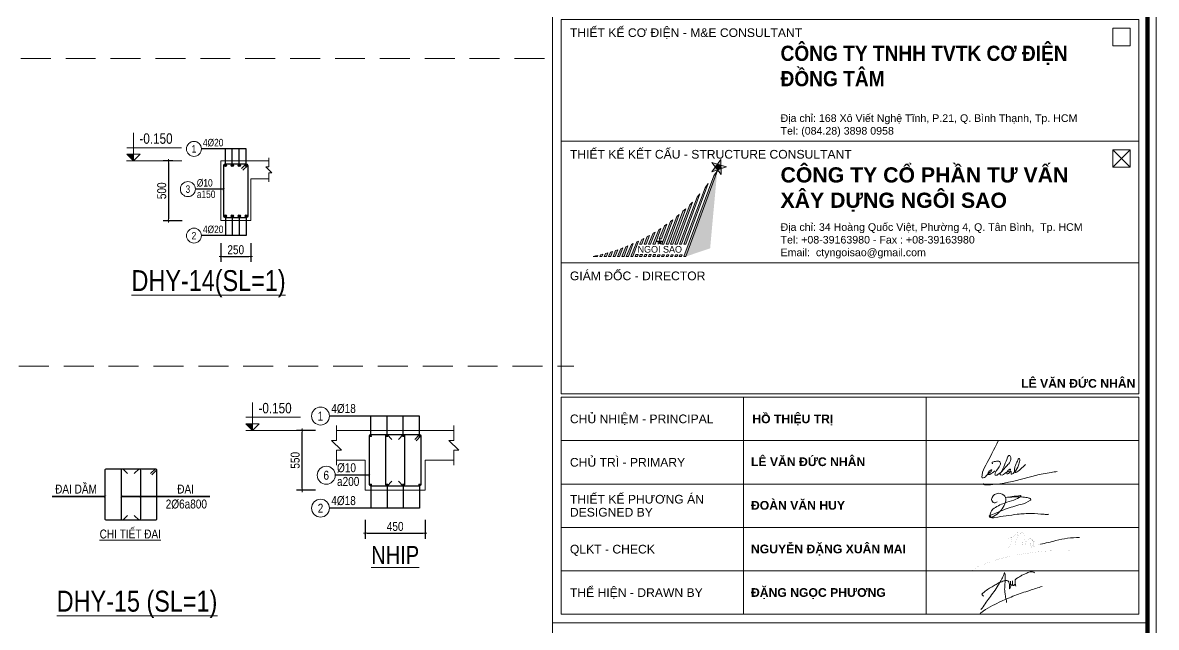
# Model space of a CAD drawing. Header units: millimetres. Extents: x 397144 to 10081729, y 99180 to 1327802.
# Drawn here: x 5069591 to 5088536, y 692382 to 702489 of the extents above; entities that cross this region are included whole.
import ezdxf
from ezdxf.enums import TextEntityAlignment as Align

# ---------------------------------------------------------------- set-up
doc = ezdxf.new("R2010")
doc.units = ezdxf.units.MM
doc.header["$PDSIZE"] = -10
doc.linetypes.add('HIDDEN', pattern=[0.375, 0.25, -0.125])
doc.layers.get('0').update_dxf_attribs({"linetype": 'CONTINUOUS'})
doc.layers.get('Defpoints').update_dxf_attribs({"color": 12, "linetype": 'CONTINUOUS'})
for name, color, linetype, lineweight in [('CHG_XX_Khung ten$0$A1 BORDER$0$DGIONG', 4, 'CONTINUOUS', 13), ('CHG_XX_Khung ten$0$A1 BORDER$0$STICK', 1, 'CONTINUOUS', 9), ('CHG_XX_Khung ten$0$TEXT', 7, 'CONTINUOUS', 15), ('kata_dim', 8, 'CONTINUOUS', 13), ('kata_net khuat', 9, 'HIDDEN', 5), ('kata_net manh', 8, 'CONTINUOUS', 5), ('kata_net thay', 4, 'CONTINUOUS', 20), ('kata_text', 7, 'CONTINUOUS', 20), ('kata_thep chu', 1, 'CONTINUOUS', 35), ('kata_thep dai', 220, 'CONTINUOUS', 25)]:
    doc.layers.add(name, color=color, linetype=linetype, lineweight=lineweight)
doc.styles.add('CHG_XX_Khung ten$0$A1 BORDER$0$ARIAL', font='arial.ttf')
doc.styles.add('CHG_XX_Khung ten$0$A1 BORDER$0$Arial - Bold', font='arialbd.ttf', dxfattribs={"height": 2.5})
doc.styles.add('CHG_XX_Khung ten$0$A1 BORDER$0$Star-AvoBold', font='VAVOB_0.TTF')
doc.styles.add('CHG_XX_Khung ten$0$Arial - Bold', font='arialbd.ttf')
doc.styles.add('CHG_XX_Khung ten$0$title block pccc$0$ARIAL', font='arial.ttf')
doc.styles.add('CHG_XX_Khung ten$0$title block pccc$0$Arial - Bold', font='arialbd.ttf', dxfattribs={"height": 2.5})
doc.styles.add('kata_text', font='arial.ttf', dxfattribs={"width": 0.8})
doc.styles.add('Star-HelCon', font='VHELVCN_0.TTF')
doc.dimstyles.new('kata_dim_25', dxfattribs={"dimscale": 25, "dimtxt": 2.5, "dimasz": 1.5, "dimexe": 1.5, "dimexo": 2.5, "dimtad": 1, "dimdec": 0, "dimzin": 0, "dimdsep": 46, "dimtxsty": 'kata_text', "dimblk": 'kata_block_ArchTick', "dimcen": 0.09, "dimdle": 1.2, "dimclrd": 8, "dimclre": 8, "dimclrt": 3, "dimadec": 0, "dimazin": 0, "dimtfac": 1, "dimtdec": 0, "dimtix": 1, "dimtofl": 0, "dimtmove": 0, "dimatfit": 3, "dimfxl": 3.75, "dimfxlon": 1, "dimtolj": 1, "dimtzin": 0, "dimarcsym": 0})
doc.dimstyles.new('kata_dim_30', dxfattribs={"dimscale": 60, "dimtxt": 2.5, "dimasz": 0.5, "dimexe": 1.5, "dimexo": 2.5, "dimtad": 1, "dimdec": 0, "dimlfac": 0.5, "dimzin": 0, "dimdsep": 46, "dimtxsty": 'kata_text', "dimblk": 'kata_block_ArchTick', "dimcen": 0.09, "dimdle": 1.2, "dimclrd": 8, "dimclre": 8, "dimclrt": 3, "dimadec": 0, "dimazin": 0, "dimtfac": 1, "dimtdec": 0, "dimtix": 1, "dimtofl": 0, "dimtmove": 0, "dimatfit": 3, "dimfxl": 3.75, "dimfxlon": 1, "dimtolj": 1, "dimtzin": 0, "dimarcsym": 0})
doc.dimstyles.new('kata_dim_70', dxfattribs={"dimscale": 70, "dimtxt": 2.15, "dimasz": 0.5, "dimexe": 1, "dimexo": 2, "dimtad": 1, "dimdec": 0, "dimrnd": 5, "dimzin": 0, "dimdsep": 46, "dimtxsty": 'Star-HelCon', "dimblk": 'kata_block_ArchTick', "dimcen": 0.09, "dimdle": 1.2, "dimclrd": 8, "dimclre": 8, "dimclrt": 3, "dimadec": 0, "dimazin": 0, "dimtfac": 1, "dimtdec": 0, "dimtix": 1, "dimtmove": 2, "dimatfit": 3, "dimfxl": 3.75, "dimfxlon": 1, "dimtolj": 1, "dimtzin": 0, "dimarcsym": 0})

# ---------------------------------------------------------------- blocks, each defined once
blk = doc.blocks.new('kata_block_TD')
at = {"color": 6, "linetype": 'ByBlock', "lineweight": -2, "style": 'kata_text', "width": 0.8}
blk.add_attdef('SECTDET2', text='', height=5, dxfattribs=at).set_placement((0, 7.97), align=Align.CENTER)
at = {"color": 0, "linetype": 'ByBlock', "lineweight": -2, "style": 'kata_text', "width": 0.8}
blk.add_attdef('SECTDET1', text='', height=5, dxfattribs=at).set_placement((0, 1.47), align=Align.CENTER)
at = {"color": 3, "lineweight": 25, "style": 'kata_text', "width": 0.8}
blk.add_attdef('SSCALE', text='', height=2.5, dxfattribs=at).set_placement((0, -4), align=Align.CENTER)
blk = doc.blocks.new('kata_block_CT')
blk.add_hatch(color=256).paths.add_polyline_path([(0, 1.6), (-1.61, 1.6), (0, 0)])
at = {"ltscale": 50}
h = blk.add_hatch(dxfattribs=at)
h.set_pattern_fill('ANSI31', color=8, scale=1.406, style=0)
h.paths.add_polyline_path([(0, 1.6), (0, 0), (1.61, 1.6)])
at = {"color": 8, "ltscale": 50}
for p, q in [((-1.59, 3.14), (11.47, 3.14)), ((11.56, 0), (-1.64, 0))]:
    blk.add_line(p, q, dxfattribs=at)
for points in [[(0, 6.69), (0, 0)], [(0, 0), (-1.61, 1.6), (0, 1.6)], [(0, 0), (1.61, 1.6), (0, 1.6)]]:
    blk.add_lwpolyline(points, dxfattribs=at)
at = {"color": 3, "style": 'kata_text', "width": 0.8}
blk.add_attdef('CT', (1.41, 4.07), '', height=2.5, dxfattribs=at)
blk = doc.blocks.new('kata_block_ArchTick')
at = {"color": 8}
blk.add_line((1, 0), (-1, 0), dxfattribs=at)
at = {"color": 8, "const_width": 0.15}
blk.add_lwpolyline([(-0.5, -0.5), (0.5, 0.5)], dxfattribs=at)
blk = doc.blocks.new('*D342')
at = {"layer": 'Defpoints', "color": 0, "transparency": 16777216}
for p in [(5072902, 699179), (5073402, 699179), (5073402, 698579)]:
    blk.add_point(p, dxfattribs=at)
at = {"layer": 'kata_dim', "color": 8, "lineweight": -2, "transparency": 16777216}
for p, q in [((5072902, 698804), (5072902, 698489)), ((5073402, 698804), (5073402, 698489)), ((5072932, 698579), (5073372, 698579))]:
    blk.add_line(p, q, dxfattribs=at)
at = {"layer": 'kata_dim', "color": 8, "lineweight": -2, "transparency": 16777216, "xscale": 30, "yscale": 30, "zscale": 30, "rotation": 180}
blk.add_blockref('kata_block_ArchTick', (5072902, 698579), dxfattribs=at)
at = {"layer": 'kata_dim', "color": 8, "lineweight": -2, "transparency": 16777216, "xscale": 30, "yscale": 30, "zscale": 30}
blk.add_blockref('kata_block_ArchTick', (5073402, 698579), dxfattribs=at)
at = {"layer": 'kata_dim', "color": 3, "transparency": 16777216, "insert": (5073152, 698693), "char_height": 150, "attachment_point": 5, "style": 'kata_text'}
blk.add_mtext('\\A1;250', dxfattribs=at)
blk = doc.blocks.new('kata_block_THEP')
at = {"layer": 'kata_thep chu', "color": 0}
for p, q in [((-0.5, 0), (0.5, 0)), ((-0.35, 0.35), (0.35, -0.35)), ((0.35, 0.35), (-0.35, -0.35)), ((0, 0.5), (0, -0.5))]:
    blk.add_line(p, q, dxfattribs=at)
at = {"layer": 'kata_thep chu', "color": 0, "const_width": 0.0833}
blk.add_lwpolyline([(-0.5, 0, 1), (0.5, 0, 1), (-0.5, 0, 1)], format="xyb", dxfattribs=at)
blk = doc.blocks.new('*U12')
blk.add_circle((-2.5, 0), 2.5)
at = {"layer": 'kata_text', "color": 3, "style": 'kata_text', "width": 0.8}
blk.add_attdef('DK1', (0.5, 0.85), '', height=2.5, dxfattribs=at)
at = {"layer": 'kata_text', "color": 7, "style": 'kata_text', "width": 0.8}
blk.add_attdef('SH2', text='', height=2.5, dxfattribs=at).set_placement((-2.5, 0), align=Align.MIDDLE)
blk = doc.blocks.new('*U13')
blk.add_circle((-2.5, 0), 2.5)
at = {"layer": 'kata_text', "color": 3, "style": 'kata_text', "width": 0.8}
for tag, p in [('DK1', (0.5, 0.85)), ('KC1', (0.5, -2.97))]:
    blk.add_attdef(tag, p, '', height=2.5, dxfattribs=at)
at = {"layer": 'kata_text', "color": 7, "style": 'kata_text', "width": 0.8}
blk.add_attdef('SH2', text='', height=2.5, dxfattribs=at).set_placement((-2.5, 0), align=Align.MIDDLE)
blk = doc.blocks.new('*D343')
at = {"layer": 'Defpoints', "color": 0, "transparency": 16777216}
for p in [(5072253, 700179), (5072029, 699179), (5072902, 699179)]:
    blk.add_point(p, dxfattribs=at)
at = {"layer": 'kata_dim', "color": 8, "lineweight": -2, "transparency": 16777216}
for p, q in [((5072103, 700179), (5071939, 700179)), ((5072029, 700149), (5072029, 699209)), ((5072254, 699179), (5071939, 699179))]:
    blk.add_line(p, q, dxfattribs=at)
at = {"layer": 'kata_dim', "color": 8, "lineweight": -2, "transparency": 16777216, "xscale": 30, "yscale": 30, "zscale": 30}
for p, rotation in [((5072029, 700179), 90), ((5072029, 699179), 270)]:
    blk.add_blockref('kata_block_ArchTick', p, dxfattribs=dict(at, rotation=rotation))
at = {"layer": 'kata_dim', "color": 3, "transparency": 16777216, "insert": (5071915, 699679), "char_height": 150, "attachment_point": 5, "rotation": 90, "style": 'kata_text'}
blk.add_mtext('\\A1;500', dxfattribs=at)
blk = doc.blocks.new('*D346')
at = {"layer": 'Defpoints', "color": 0, "transparency": 16777216}
for p in [(5075316, 694674), (5076316, 694674), (5076316, 693954)]:
    blk.add_point(p, dxfattribs=at)
at = {"layer": 'kata_dim', "color": 8, "lineweight": -2, "transparency": 16777216}
for p, q in [((5075316, 694179), (5075316, 693864)), ((5076316, 694179), (5076316, 693864)), ((5075346, 693954), (5076286, 693954))]:
    blk.add_line(p, q, dxfattribs=at)
at = {"layer": 'kata_dim', "color": 8, "lineweight": -2, "transparency": 16777216, "xscale": 30, "yscale": 30, "zscale": 30, "rotation": 180}
blk.add_blockref('kata_block_ArchTick', (5075316, 693954), dxfattribs=at)
at = {"layer": 'kata_dim', "color": 8, "lineweight": -2, "transparency": 16777216, "xscale": 30, "yscale": 30, "zscale": 30}
blk.add_blockref('kata_block_ArchTick', (5076316, 693954), dxfattribs=at)
at = {"layer": 'kata_dim', "color": 3, "transparency": 16777216, "insert": (5075816, 694068), "char_height": 150, "attachment_point": 5, "style": 'kata_text'}
blk.add_mtext('\\A1;450', dxfattribs=at)
blk = doc.blocks.new('*D347')
at = {"layer": 'Defpoints', "color": 0, "transparency": 16777216}
for p in [(5074259, 695674), (5075475, 695674), (5075475, 694674)]:
    blk.add_point(p, dxfattribs=at)
at = {"layer": 'kata_dim', "color": 8, "lineweight": -2, "transparency": 16777216}
for p, q in [((5074484, 695674), (5074169, 695674)), ((5074259, 694704), (5074259, 695644)), ((5074484, 694674), (5074169, 694674))]:
    blk.add_line(p, q, dxfattribs=at)
at = {"layer": 'kata_dim', "color": 8, "lineweight": -2, "transparency": 16777216, "xscale": 30, "yscale": 30, "zscale": 30}
for p, rotation in [((5074259, 695674), 90), ((5074259, 694674), 270)]:
    blk.add_blockref('kata_block_ArchTick', p, dxfattribs=dict(at, rotation=rotation))
at = {"layer": 'kata_dim', "color": 3, "transparency": 16777216, "insert": (5074145, 695174), "char_height": 150, "attachment_point": 5, "rotation": 90, "style": 'kata_text'}
blk.add_mtext('\\A1;550', dxfattribs=at)
blk = doc.blocks.new('CHG_XX_Khung ten')
at = {"layer": 'CHG_XX_Khung ten$0$A1 BORDER$0$DGIONG'}
h = blk.add_hatch(color=256, dxfattribs=at)
h.paths.add_polyline_path([(724.94, 283.19), (724.15, 281.97), (717.19, 263.38), (717.7, 263.38)])
h.paths.add_polyline_path([(722.81, 280.17), (722.1, 279.22), (717.21, 266.21), (717.72, 266.21)], flags=17)
h.paths.add_polyline_path([(720.93, 277.8), (720.27, 277.04), (716.19, 266.22), (716.7, 266.22)])
h.paths.add_polyline_path([(719.23, 275.93), (718.6, 275.29), (715.18, 266.22), (715.69, 266.22)])
h.paths.add_polyline_path([(717.65, 274.38), (717.03, 273.81), (714.16, 266.22), (714.67, 266.22)])
h.paths.add_polyline_path([(716.14, 273.03), (715.61, 272.59), (713.15, 266.22), (713.66, 266.22)])
h.paths.add_polyline_path([(714.69, 271.86), (714.17, 271.45), (712.13, 266.23), (712.64, 266.23)])
h.paths.add_polyline_path([(713.29, 270.81), (712.76, 270.43), (711.57, 267.46), (712.07, 267.47)])
h.paths.add_polyline_path([(710.1, 266.23), (710.61, 266.24), (711.93, 269.87), (711.48, 269.56)])
h.paths.add_polyline_path([(710.61, 269.02), (710.13, 268.73), (709.08, 266.24), (709.59, 266.24)])
h.paths.add_polyline_path([(709.31, 268.26), (708.82, 267.97), (708.07, 266.24), (708.58, 266.24)])
h.paths.add_polyline_path([(708.04, 267.56), (707.54, 267.3), (707.05, 266.25), (707.56, 266.25)])
h.paths.add_polyline_path([(716.84, 263.8), (716.33, 263.8), (716.18, 263.38), (716.69, 263.38)])
h.paths.add_polyline_path([(715.67, 263.39), (715.82, 263.8), (715.32, 263.8), (715.16, 263.39)])
h.paths.add_polyline_path([(714.15, 263.39), (714.65, 263.39), (714.8, 263.8), (714.3, 263.8)])
h.paths.add_polyline_path([(713.13, 263.39), (713.64, 263.4), (713.79, 263.81), (713.28, 263.81)])
h.paths.add_polyline_path([(712.77, 263.81), (712.27, 263.81), (712.11, 263.39), (712.62, 263.4)])
h.paths.add_polyline_path([(711.25, 263.81), (711.1, 263.4), (711.61, 263.4), (711.76, 263.81)])
h.paths.add_polyline_path([(710.59, 263.4), (710.74, 263.82), (710.24, 263.82), (710.08, 263.4)])
h.paths.add_polyline_path([(709.73, 263.82), (709.22, 263.82), (709.07, 263.41), (709.57, 263.41)])
h.paths.add_polyline_path([(708.71, 263.82), (708.21, 263.82), (708.05, 263.41), (708.56, 263.41)])
h.paths.add_polyline_path([(707.54, 263.41), (707.69, 263.83), (707.19, 263.83), (707.03, 263.41)])
h.paths.add_polyline_path([(706.68, 263.83), (706.17, 263.83), (706.02, 263.42), (706.53, 263.42)])
h.paths.add_polyline_path([(705, 263.42), (705.51, 263.42), (706.79, 266.93), (706.4, 266.74)])
h.paths.add_polyline_path([(703.97, 263.37), (704.48, 263.37), (705.57, 266.36), (705.14, 266.17)])
h.paths.add_polyline_path([(704.36, 265.84), (703.91, 265.65), (702.96, 263.38), (703.46, 263.38)])
h.paths.add_polyline_path([(703.17, 265.37), (702.69, 265.19), (701.94, 263.38), (702.45, 263.38)])
h.paths.add_polyline_path([(702, 264.94), (701.5, 264.77), (700.92, 263.38), (701.43, 263.38)])
h.paths.add_polyline_path([(700.84, 264.56), (700.33, 264.4), (699.91, 263.39), (700.42, 263.39)])
h.paths.add_polyline_path([(699.7, 264.21), (699.18, 264.06), (698.89, 263.39), (699.4, 263.39)])
h.paths.add_polyline_path([(698.57, 263.9), (698.04, 263.77), (697.87, 263.38), (698.38, 263.39)])
h.paths.add_polyline_path([(697.37, 263.39), (697.45, 263.63), (696.91, 263.51), (696.35, 263.38)])
blk.add_hatch(color=256, dxfattribs=at).paths.add_polyline_path([(724.92, 283.21), (717.68, 263.38), (723.28, 265.27)])
at = {"layer": 'CHG_XX_Khung ten$0$A1 BORDER$0$STICK'}
for points in [[(723.71, 282.88), (725.74, 285.75), (725.8, 282.26), (723.67, 285.06), (727.02, 284.03)], [(725.76, 284.41), (724.96, 284.66), (724.49, 283.98), (724.99, 283.32), (725.77, 283.6)], [(711.25, 266.22), (711.64, 267.39), (712.01, 266.22), (711.02, 266.95), (712.24, 266.93)], [(711.87, 266.67), (711.78, 266.94), (711.49, 266.94), (711.4, 266.67), (711.63, 266.5)]]:
    blk.add_hatch(color=256, dxfattribs=at).paths.add_polyline_path(points)
for p, q in [((687, 577), (687, 17)), ((816, 283.93), (820, 287.93)), ((820, 283.93), (816, 287.93)), ((687, 179), (824, 179))]:
    blk.add_line(p, q)
at = {"color": 9, "linetype": 'Continuous'}
for p, q in [((731, 231), (731, 181)), ((773, 231), (773, 181))]:
    blk.add_line(p, q, dxfattribs=at)
for points in [[(15, 579), (826, 579), (826, 15), (15, 15)], [(816, 311.93), (820, 311.93), (820, 315.93), (816, 315.93)], [(816, 283.93), (820, 283.93), (820, 287.93), (816, 287.93)]]:
    blk.add_lwpolyline(points, close=True)
at = {"color": 4, "linetype": 'Continuous', "const_width": 1}
blk.add_lwpolyline([(17, 577), (824, 577), (824, 17), (17, 17)], close=True, dxfattribs=at)
at = {"linetype": 'Continuous'}
for points in [[(689, 317.93), (822, 317.93), (822, 289.93), (689, 289.93)], [(689, 289.93), (822, 289.93), (822, 261.93), (689, 261.93)]]:
    blk.add_lwpolyline(points, close=True, dxfattribs=at)
at = {"color": 9, "linetype": 'Continuous'}
for points in [[(689, 261.93), (822, 261.93), (822, 231.73), (689, 231.73)], [(822, 221), (689, 221), (689, 231), (822, 231)], [(822, 211), (689, 211), (689, 221), (822, 221)], [(822, 201), (689, 201), (689, 211), (822, 211)], [(822, 191), (689, 191), (689, 201), (822, 201)], [(822, 181), (689, 181), (689, 191), (822, 191)]]:
    blk.add_lwpolyline(points, close=True, dxfattribs=at)
blk.add_lwpolyline([(822, 211), (689, 211), (822, 211)], dxfattribs=at)
at = {"color": 1}
for points in [[(785.63, 182.08), (787.56, 184.76), (789.61, 187.7), (790.35, 188.98), (790.79, 189.92), (791.06, 190.59), (791.21, 189.09), (791.18, 188.31), (791.14, 187.75), (791.09, 186.47), (791.21, 185.58), (791.42, 184.31), (791.51, 183.99), (791.51, 183.74)], [(786.29, 185.19), (785.86, 185.61), (786.06, 185.86), (787.11, 186.7), (788.17, 187.35), (789.1, 187.9), (790.12, 188.41), (790.69, 188.61), (791.04, 188.74), (791.47, 188.79), (791.73, 188.72), (791.92, 188.61), (792.08, 188.33), (792.16, 188.06), (792.21, 187.84), (792.21, 187.27), (792.2, 187.05), (792.23, 186.85), (792.39, 187.1), (792.48, 187.84), (792.46, 188.12), (792.44, 188.61), (792.46, 188.03), (792.53, 187.67), (792.73, 187.74), (792.86, 187.87), (792.9, 188.09), (792.9, 188.28), (792.87, 188.7), (792.91, 188.19), (792.93, 187.79), (792.94, 187.69), (793.11, 187.61), (793.31, 187.73), (793.45, 187.93), (793.48, 188.22), (793.48, 188.64), (793.48, 189.05), (793.48, 188.49), (793.56, 187.84), (793.63, 187.45), (793.48, 188.6), (793.51, 188.92), (794.2, 189.45), (794.72, 189.76), (795.44, 190.17), (796.2, 190.5), (796.65, 190.69), (797.26, 190.79), (797.77, 190.74), (797.95, 190.55)], [(785.43, 181.21), (786.17, 181.73), (788.31, 183), (790.34, 184), (791.77, 184.64), (795.08, 185.91), (796.87, 186.5), (799.7, 187.42)]]:
    blk.add_spline(points, degree=3, dxfattribs=at)
at = {"layer": 'CHG_XX_Khung ten$0$A1 BORDER$0$DGIONG'}
for points in [[(724.94, 283.19), (717.7, 263.38), (717.19, 263.38), (724.15, 281.97), (724.94, 283.19)], [(722.81, 280.17), (717.72, 266.21), (717.21, 266.21), (722.1, 279.22), (722.81, 280.17)], [(720.93, 277.8), (716.7, 266.22), (716.19, 266.22), (720.27, 277.04), (720.93, 277.8)], [(717.65, 274.38), (714.67, 266.22), (714.16, 266.22), (717.03, 273.81), (717.65, 274.38)], [(719.23, 275.93), (715.69, 266.22), (715.18, 266.22), (718.6, 275.29), (719.23, 275.93)], [(714.69, 271.86), (712.64, 266.23), (712.13, 266.23), (714.17, 271.45), (714.69, 271.86)], [(716.14, 273.03), (713.66, 266.22), (713.15, 266.22), (715.61, 272.59), (716.14, 273.03)], [(710.61, 269.02), (709.59, 266.24), (709.08, 266.24), (710.13, 268.73), (710.61, 269.02)], [(711.93, 269.87), (710.61, 266.24), (710.1, 266.23), (711.48, 269.56), (711.93, 269.87)], [(713.29, 270.81), (712.07, 267.47), (711.57, 267.46), (712.76, 270.43), (713.29, 270.81)], [(705.57, 266.36), (704.48, 263.37), (703.97, 263.37), (705.14, 266.17), (705.57, 266.36)], [(706.79, 266.93), (705.51, 263.42), (705, 263.42), (706.4, 266.74), (706.79, 266.93)], [(708.04, 267.56), (707.56, 266.25), (707.05, 266.25), (707.54, 267.3), (708.04, 267.56)], [(709.31, 268.26), (708.58, 266.24), (708.07, 266.24), (708.82, 267.97), (709.31, 268.26)], [(697.45, 263.63), (697.37, 263.39), (696.35, 263.38), (696.91, 263.51), (697.45, 263.63)], [(698.57, 263.9), (698.38, 263.39), (697.87, 263.38), (698.04, 263.77), (698.57, 263.9)], [(699.7, 264.21), (699.4, 263.39), (698.89, 263.39), (699.18, 264.06), (699.7, 264.21)], [(700.84, 264.56), (700.42, 263.39), (699.91, 263.39), (700.33, 264.4), (700.84, 264.56)], [(702, 264.94), (701.43, 263.38), (700.92, 263.38), (701.5, 264.77), (702, 264.94)], [(703.17, 265.37), (702.45, 263.38), (701.94, 263.38), (702.69, 265.19), (703.17, 265.37)], [(704.36, 265.84), (703.46, 263.38), (702.96, 263.38), (703.91, 265.65), (704.36, 265.84)]]:
    blk.add_lwpolyline(points, dxfattribs=at)
for points in [[(706.53, 263.42), (706.68, 263.83), (706.17, 263.83), (706.02, 263.42)], [(707.54, 263.41), (707.69, 263.83), (707.19, 263.83), (707.03, 263.41)], [(708.56, 263.41), (708.71, 263.82), (708.21, 263.82), (708.05, 263.41)], [(709.57, 263.41), (709.73, 263.82), (709.22, 263.82), (709.07, 263.41)], [(710.59, 263.4), (710.74, 263.82), (710.24, 263.82), (710.08, 263.4)], [(711.61, 263.4), (711.76, 263.81), (711.25, 263.81), (711.1, 263.4)], [(712.62, 263.4), (712.77, 263.81), (712.27, 263.81), (712.11, 263.39)], [(713.64, 263.4), (713.79, 263.81), (713.28, 263.81), (713.13, 263.39)], [(714.65, 263.39), (714.8, 263.8), (714.3, 263.8), (714.15, 263.39)], [(715.67, 263.39), (715.82, 263.8), (715.32, 263.8), (715.16, 263.39)], [(716.69, 263.38), (716.84, 263.8), (716.33, 263.8), (716.18, 263.38)]]:
    blk.add_lwpolyline(points, close=True, dxfattribs=at)
at = {"layer": 'CHG_XX_Khung ten$0$A1 BORDER$0$STICK'}
for p, q in [((723.67, 285.06), (727.02, 284.03)), ((725.8, 282.26), (723.67, 285.06)), ((723.71, 282.88), (725.74, 285.75)), ((725.74, 285.75), (725.8, 282.26)), ((727.02, 284.03), (723.71, 282.88)), ((711.02, 266.95), (712.24, 266.93)), ((712.01, 266.22), (711.02, 266.95)), ((712.24, 266.93), (711.25, 266.22)), ((711.64, 267.39), (712.01, 266.22))]:
    blk.add_line(p, q, dxfattribs=at)
at = {"layer": 'CHG_XX_Khung ten$0$TEXT', "color": 1}
blk.add_lwpolyline([(801.29, 204.04, -0.124137), (800.16, 204.02, 0.028888), (797.25, 204.19, 0.026156), (793.98, 204.04, 0.007061), (788.86, 203.28, -0.091769), (787.85, 203.27, -0.25841), (787.51, 203.62, -0.039719), (788.28, 204, -0.004242), (791.23, 205.18, -0.019244), (794.8, 206.31, 0.094204), (797.02, 207.28, 0.504882), (796.98, 207.63, 0.07616), (796.3, 207.87, 0.041135), (794.97, 208.03, 0.034641), (791.34, 207.9, 0.01407), (792.8, 208.12, 0.003668), (794.71, 208.36, -0.800617), (794.79, 208.18, -0.093248), (793.21, 207.32, 0.020479), (791.05, 206.59, 0.096842), (788.38, 205.18, 0.259163), (787.77, 203.63, 0.564182), (788.17, 203.39, 0.087383), (789.69, 204.36, 0.156422), (791.35, 207.23, 0.228987), (790.91, 208.45, 0.272068), (789.19, 208.76, 0.293527), (788.08, 207.43, 0.171419), (788.25, 206.94, 0.281707), (788.69, 206.7, 0.217513), (789.34, 206.92)], format="xyb", dxfattribs=at)
at = {"layer": 'CHG_XX_Khung ten$0$TEXT', "color": 1, "const_width": 0.0121}
for points in [[(791.6, 198.34, 0.143835), (794.1, 199.89, -0.075685), (793.5, 197.02, -0.172299), (794.95, 199.92, -0.299798), (795.6, 198.96, -0.170508), (795.36, 197.75, 0.168316), (795.11, 197.03)], [(791.95, 196.04, -0.054469), (792.33, 197.1, 0.103257), (792.78, 199.38)], [(797.47, 197.92, 0.401177), (797.3, 198.32, 0.483935), (795.9, 197.43, 0.196997), (796.02, 196.61, 0.296639), (796.38, 196.53, 0.183057), (797.12, 197.39)], [(806.31, 195.73, -0.026807), (805.12, 195.66, 0.027369), (800.25, 195.52, 0.022423), (795.26, 194.89, 0.038275), (791.04, 194.04, 0.053272), (785.95, 192.37, 0.118692), (783.44, 190.96)], [(797.48, 198.09, 0.142769), (797.07, 197.1, 0.220826), (797.29, 196.56, 0.106687), (798.07, 198.16, 0.181562), (797.64, 197.4, -0.039872), (797.25, 196.09, -0.060225), (798.09, 197.69, 0.017174), (797.52, 196.45, -0.149286), (799.3, 197.16)]]:
    blk.add_lwpolyline(points, format="xyb", dxfattribs=at)
at = {"layer": 'CHG_XX_Khung ten$0$TEXT', "color": 1}
for centre, radius, start, end in [((808.51, 174.85), 23.83, 90.5448, 103.6788), ((793.37, 230.45), 33.81, 280.1185, 286.3373)]:
    blk.add_arc(centre, radius, start, end, dxfattribs=at)
for points in [[(789.62, 220.97), (786.72, 215.31), (785.87, 213.03), (785.94, 212.46), (786.42, 212.53), (787.18, 213.24), (787.77, 213.73), (788.12, 214.16), (788.07, 214.29), (787.94, 214.27), (787.28, 213.56), (787.2, 213.33), (787.26, 213.21), (787.44, 213.16), (787.7, 213.23), (788.87, 214.02)], [(788.4, 215.73), (788.18, 215.82), (788.21, 216), (788.32, 216.07), (788.7, 216.16), (789.23, 216.24), (789.76, 216.24), (790.01, 216.08), (790.1, 215.79), (790.05, 215.41), (788.96, 213.65), (788.88, 213.4), (788.88, 213.13), (789, 213.02), (789.17, 213.01), (789.51, 213.17), (790.77, 214.27), (791.67, 215.27), (792.3, 216.07), (792.5, 216.66), (792.49, 217.11), (792.33, 217.45), (792.13, 217.58), (791.94, 217.52), (791.73, 217.16), (790.12, 213.5), (790.04, 213.21), (790.14, 213.12), (791.53, 213.7), (792.32, 214.06), (792.42, 214.24), (792.36, 214.39), (792.17, 214.35), (791.86, 214.12), (791.68, 213.82), (791.57, 213.47), (791.67, 213.35), (791.96, 213.42), (792.51, 213.89), (792.61, 213.78), (792.55, 213.52), (792.61, 213.3), (792.77, 213.25), (793.05, 213.46), (794.1, 214.86), (794.42, 215.85), (794.57, 216.45), (794.53, 216.83), (794.42, 216.89), (794.27, 216.8), (794.14, 216.57), (793.62, 215.47), (793.41, 214.74), (793.36, 214.18), (793.41, 213.82), (793.56, 213.67), (793.77, 213.71), (794.19, 213.99), (795.35, 214.98), (795.89, 215.51)], [(786.22, 211.12), (786.28, 210.87), (786.71, 210.78), (801.78, 213.69), (803.18, 213.88)]]:
    blk.add_spline(points, degree=3, dxfattribs=at)
for s, height, style, p in [('THIẾT KẾ CƠ ĐIỆN - M&E CONSULTANT', 2, 'CHG_XX_Khung ten$0$A1 BORDER$0$ARIAL', (691, 314.93)), ('THIẾT KẾ KẾT CẤU - STRUCTURE CONSULTANT', 2, 'CHG_XX_Khung ten$0$A1 BORDER$0$ARIAL', (691, 286.93)), ('GIÁM ĐỐC - DIRECTOR', 2, 'CHG_XX_Khung ten$0$title block pccc$0$ARIAL', (691, 258.93)), ('CHỦ NHIỆM - PRINCIPAL', 2, 'CHG_XX_Khung ten$0$title block pccc$0$ARIAL', (691, 226)), ('HỒ THIỆU TRỊ', 2, 'CHG_XX_Khung ten$0$title block pccc$0$Arial - Bold', (733, 226)), ('CHỦ TRÌ - PRIMARY', 2, 'CHG_XX_Khung ten$0$title block pccc$0$ARIAL', (691, 216)), ('LÊ VĂN ĐỨC NHÂN', 2.0073, 'CHG_XX_Khung ten$0$Arial - Bold', (732.68, 216.13)), ('THIẾT KẾ PHƯƠNG ÁN', 2, 'CHG_XX_Khung ten$0$title block pccc$0$ARIAL', (691, 207.5)), ('ĐOÀN VĂN HUY', 2.0073, 'CHG_XX_Khung ten$0$Arial - Bold', (732.68, 206.09)), ('DESIGNED BY', 2, 'CHG_XX_Khung ten$0$title block pccc$0$ARIAL', (691, 204.5)), ('QLKT - CHECK', 2, 'CHG_XX_Khung ten$0$title block pccc$0$ARIAL', (691, 196)), ('NGUYỄN ĐẶNG XUÂN MAI', 2.0073, 'CHG_XX_Khung ten$0$Arial - Bold', (732.68, 196.05)), ('THỂ HIỆN - DRAWN BY', 2, 'CHG_XX_Khung ten$0$title block pccc$0$ARIAL', (691, 186)), ('ĐẶNG NGỌC PHƯƠNG', 2.0073, 'CHG_XX_Khung ten$0$Arial - Bold', (732.68, 186.02))]:
    blk.add_text(s, height=height, dxfattribs=dict(style=style)).set_placement(p, align=Align.MIDDLE_LEFT)
at = {"style": 'CHG_XX_Khung ten$0$Arial - Bold'}
blk.add_text('LÊ VĂN ĐỨC NHÂN', height=2.0073, dxfattribs=at).set_placement((821.19, 234.17), align=Align.MIDDLE_RIGHT)
at = {"ltscale": 10}
for s, insert, char_height, width, attachment_point, style in [('{\\W0.9;CÔNG TY TNHH TVTK CƠ ĐIỆN \\PĐỒNG TÂM}', (739.49, 311.93), 3.5, 76.248, 1, 'CHG_XX_Khung ten$0$A1 BORDER$0$Arial - Bold'), ('\\pt8.75;Địa chỉ: 168 Xô Viết Nghệ Tĩnh, P.21, Q. Bình Thạnh, Tp. HCM \\P\\ptz;Tel: (084.28) 3898 0958', (739.49, 290.93), 1.75, 83.001, 7, 'CHG_XX_Khung ten$0$A1 BORDER$0$ARIAL'), ('CÔNG TY CỔ PHẦN TƯ VẤN \\PXÂY DỰNG NGÔI SAO', (739.49, 283.93), 3.5, 76.248, 1, 'CHG_XX_Khung ten$0$A1 BORDER$0$Arial - Bold'), ('Địa chỉ: 34 Hoàng Quốc Việt, Phường 4, Q. Tân Bình,  Tp. HCM\\PTel: +08-39163980 - Fax : +08-39163980 \\PEmail:  ctyngoisao@gmail.com', (739.49, 262.93), 1.75, 83.001, 7, 'CHG_XX_Khung ten$0$A1 BORDER$0$ARIAL')]:
    blk.add_mtext(s, dxfattribs=dict(at, insert=insert, char_height=char_height, width=width, attachment_point=attachment_point, style=style))
at = {"layer": 'CHG_XX_Khung ten$0$A1 BORDER$0$STICK', "style": 'CHG_XX_Khung ten$0$A1 BORDER$0$Star-AvoBold', "width": 1}
blk.add_text('NGOI SAO', height=1.547, dxfattribs=at).set_placement((706.57, 264.27))
blk = doc.blocks.new('ct dai')
at = {"layer": 'kata_thep dai'}
for points in [[(3878223, -233111), (3878303, -233031, -0.414214), (3878325, -233053), (3878325, -233869, -0.414214), (3878303, -233891), (3877487, -233891, -0.414214), (3877465, -233869), (3877465, -233053, -0.414214), (3877487, -233031), (3878303, -233031, -0.414214), (3878325, -233053), (3878245, -233133)], [(3877839, -233811), (3877759, -233891), (3877759, -233891, -0.414214), (3877737, -233869), (3877737, -233053, -0.414214), (3877759, -233031), (3877759, -233031), (3877839, -233111)], [(3878031, -233031), (3878031, -233031, -0.414214), (3878053, -233053), (3878053, -233869, -0.414214), (3878031, -233891), (3878031, -233891), (3877951, -233811)], [(3877951, -233111), (3878031, -233031), (3878031, -233031, -0.414214), (3878053, -233053), (3878053, -233053)]]:
    blk.add_lwpolyline(points, format="xyb", dxfattribs=at)
at = {"layer": 'kata_text', "color": 3, "style": 'kata_text', "width": 0.8}
for s, p in [('ĐAI DẦM', (3876628, -233444)), ('ĐAI', (3878669, -233444)), ('2%%C6a800', (3878476, -233694))]:
    blk.add_text(s, height=150, dxfattribs=at).set_placement(p)
at = {"layer": 'kata_text', "style": 'kata_text', "width": 0.8}
blk.add_text('%%UCHI TIẾT ĐAI', height=150, dxfattribs=at).set_placement((3877372, -234195))
at = {"layer": 'kata_net manh'}
for points in [[(3877465, -233494), (3876577, -233494)], [(3877737, -233494), (3878896, -233494)], [(3878053, -233494), (3879212, -233494)]]:
    blk.add_leader(points, dimstyle='kata_dim_70', override={"dimasz": 0.5, "dimldrblk": 'ArchTick'}, dxfattribs=at)

msp = doc.modelspace()

# ---------------------------------------------------------------- linework, layer by layer
at = {"layer": 'kata_dim'}
for points in [[(5073702.44816, 699829.41095), (5073702.44816, 699979.41095), (5073752.44816, 699979.41095), (5073652.44816, 700079.41095), (5073702.44816, 700079.41095), (5073702.44816, 700229.41095)], [(5074836.16205, 695090.61929), (5074836.16205, 695340.61929), (5074919.49538, 695340.61929), (5074752.82872, 695507.28596), (5074836.16205, 695507.28596), (5074836.16205, 695757.28596)], [(5076796.16205, 695090.61929), (5076796.16205, 695340.61929), (5076879.49538, 695340.61929), (5076712.82872, 695507.28596), (5076796.16205, 695507.28596), (5076796.16205, 695757.28596)]]:
    msp.add_lwpolyline(points, dxfattribs=at)
at = {"layer": 'kata_net thay'}
msp.add_line((5074836.16205, 695673.95262), (5076796.16205, 695673.95262), dxfattribs=at)
for points in [[(5073702.44816, 700179.41095), (5072902.44816, 700179.41095), (5072902.44816, 699179.41095), (5073402.44816, 699179.41095), (5073402.44816, 699879.41095), (5073702.44816, 699879.41095)], [(5074836.16205, 695173.95262), (5075316.16205, 695173.95262), (5075316.16205, 694673.95262), (5076316.16205, 694673.95262), (5076316.16205, 695173.95262), (5076796.16205, 695173.95262)]]:
    msp.add_lwpolyline(points, dxfattribs=at)
at = {"layer": 'kata_thep dai'}
for points in [[(5073246.44816, 700049.41095), (5073326.44816, 700129.41095, -0.414213562), (5073352.44816, 700103.41095), (5073352.44816, 699255.41095, -0.414213562), (5073326.44816, 699229.41095), (5072978.44816, 699229.41095, -0.414213562), (5072952.44816, 699255.41095), (5072952.44816, 700103.41095, -0.414213562), (5072978.44816, 700129.41095), (5073326.44816, 700129.41095, -0.414213562), (5073352.44816, 700103.41095), (5073272.44816, 700023.41095)], [(5076144.16205, 695523.95262), (5076224.16205, 695603.95262, -0.414213562), (5076246.16205, 695581.95262), (5076246.16205, 694765.95262, -0.414213562), (5076224.16205, 694743.95262), (5075408.16205, 694743.95262, -0.414213562), (5075386.16205, 694765.95262), (5075386.16205, 695581.95262, -0.414213562), (5075408.16205, 695603.95262), (5076224.16205, 695603.95262, -0.414213562), (5076246.16205, 695581.95262), (5076166.16205, 695501.95262)], [(5075760.16205, 694823.95262), (5075680.16205, 694743.95262), (5075680.16205, 694743.95262, -0.414213562), (5075658.16205, 694765.95262), (5075658.16205, 695581.95262, -0.414213562), (5075680.16205, 695603.95262), (5075680.16205, 695603.95262), (5075760.16205, 695523.95262)], [(5075952.16205, 695603.95262), (5075952.16205, 695603.95262, -0.414213562), (5075974.16205, 695581.95262), (5075974.16205, 694765.95262, -0.414213562), (5075952.16205, 694743.95262), (5075952.16205, 694743.95262), (5075872.16205, 694823.95262)], [(5075872.16205, 695523.95262), (5075952.16205, 695603.95262), (5075952.16205, 695603.95262, -0.414213562), (5075974.16205, 695581.95262), (5075974.16205, 695581.95262)]]:
    msp.add_lwpolyline(points, format="xyb", dxfattribs=at)

# ---------------------------------------------------------------- block references
at = {"layer": 'kata_net manh'}
for name, p, xscale, yscale, zscale, values in [('*U12', (5072578.44816, 700379.41095), 50, 50, 50, {'SH2': '1', 'DK1': '4%%c20'}), ('*U13', (5072476.44816, 699706.73888), 50, 50, 50, {'SH2': '3', 'DK1': '%%c10', 'KC1': 'a150'}), ('*U12', (5072578.44816, 698929.41095), 50, 50, 50, {'SH2': '2', 'DK1': '4%%c20'}), ('*U12', (5074718.16205, 695913.95262), 60, 60, 60, {'SH2': '1', 'DK1': '4%%C18'}), ('*U13', (5074814.16205, 694923.95262), 60, 60, 60, {'SH2': '6', 'DK1': '%%C10', 'KC1': 'a200'}), ('*U12', (5074718.16205, 694373.95262), 60, 60, 60, {'SH2': '2', 'DK1': '4%%C18'})]:
    msp.add_blockref(name, p, dxfattribs=dict(at, xscale=xscale, yscale=yscale, zscale=zscale)).add_auto_attribs(values)
at = {"layer": 'kata_text', "xscale": 70, "yscale": 70, "zscale": 70}
for p in [(5071443.47812, 700179.41095), (5073432.7149, 695673.95262)]:
    msp.add_blockref('kata_block_CT', p, dxfattribs=at).add_auto_attribs({'CT': '-0.150'})
at = {"layer": 'kata_text'}
ref = msp.add_blockref('kata_block_TD', (5072697.8457, 697899.52943), dxfattribs=dict(at, xscale=70, yscale=70, zscale=70))
ref.add_attrib('SECTDET1', '%%UDHY-14(SL=1)', dxfattribs={"layer": '0', "color": 0, "linetype": 'ByBlock', "lineweight": -2, "height": 350, "style": 'kata_text', "width": 0.8}).set_placement((5072697.8457, 698002.4749), align=Align.CENTER)
ref = msp.add_blockref('kata_block_TD', (5075816.16205, 693353.95262), dxfattribs=dict(at, xscale=60, yscale=60, zscale=60))
ref.add_attrib('SECTDET1', '%%uNHIP', dxfattribs={"layer": '0', "color": 0, "linetype": 'ByBlock', "lineweight": -2, "height": 300, "style": 'kata_text', "width": 0.8}).set_placement((5075816.16205, 693442.1916), align=Align.CENTER)
ref = msp.add_blockref('kata_block_TD', (5071502.26767, 692541.51954), dxfattribs=dict(at, xscale=70, yscale=70, zscale=70))
ref.add_attrib('SECTDET1', '%%UDHY-15 (SL=1)', dxfattribs={"layer": '0', "color": 0, "linetype": 'ByBlock', "lineweight": -2, "height": 350, "style": 'kata_text', "width": 0.8}).set_placement((5071502.26767, 692644.465), align=Align.CENTER)
at = {"layer": 'kata_thep chu'}
for p, xscale, yscale, zscale in [((5072978.44816, 700103.41095), 36, 36, 36), ((5073094.44816, 700103.41095), 36, 36, 36), ((5073210.44816, 700103.41095), 36, 36, 36), ((5073326.44816, 700103.41095), 36, 36, 36), ((5072978.44816, 699255.41095), 36, 36, 36), ((5073094.44816, 699255.41095), 36, 36, 36), ((5073210.44816, 699255.41095), 36, 36, 36), ((5073326.44816, 699255.41095), 36, 36, 36), ((5075408.16205, 695581.95262), 28, 28, 28), ((5075680.16205, 695581.95262), 28, 28, 28), ((5075952.16205, 695581.95262), 28, 28, 28), ((5076224.16205, 695581.95262), 28, 28, 28), ((5075408.16205, 694765.95262), 32, 32, 32), ((5075680.16205, 694765.95262), 32, 32, 32), ((5075952.16205, 694765.95262), 32, 32, 32), ((5076224.16205, 694765.95262), 32, 32, 32)]:
    msp.add_blockref('kata_block_THEP', p, dxfattribs=dict(at, xscale=xscale, yscale=yscale, zscale=zscale))
msp.add_blockref('ct dai', (1193505.105, 928062.30097), dxfattribs=at)

# ---------------------------------------------------------------- dimensions: what is measured, and where the dimension line sits
at = {"layer": 'kata_dim'}
dim = msp.add_linear_dim(base=(5072029.19889, 699179.41095), p1=(5072252.76607, 700179.41095), p2=(5072902.44816, 699179.41095), angle=90, dimstyle='kata_dim_30', dxfattribs=at)
dim.commit()
dim.dimension.update_dxf_attribs({"geometry": '*D343', "text_midpoint": (5071915.11294, 699679.41095)})
dim = msp.add_linear_dim(base=(5073402.44816, 698579.41095), p1=(5072902.44816, 699179.41095), p2=(5073402.44816, 699179.41095), dimstyle='kata_dim_30', dxfattribs=at)
dim.commit()
dim.dimension.update_dxf_attribs({"geometry": '*D342', "text_midpoint": (5073152.44816, 698693.4969)})
dim = msp.add_linear_dim(base=(5074259.34145, 695673.95262), p1=(5075475.34145, 694673.95262), p2=(5075475.34145, 695673.95262), angle=270, text='550', dimstyle='kata_dim_30', dxfattribs=at)
dim.commit()
dim.dimension.update_dxf_attribs({"geometry": '*D347', "text_midpoint": (5074145.2555, 695173.95262)})
dim = msp.add_linear_dim(base=(5076316.16205, 693953.95262), p1=(5075316.16205, 694673.95262), p2=(5076316.16205, 694673.95262), text='450', dimstyle='kata_dim_30', dxfattribs=at)
dim.commit()
dim.dimension.update_dxf_attribs({"geometry": '*D346', "text_midpoint": (5075816.16205, 694068.03857)})

# ---------------------------------------------------------------- leaders
at = {"layer": 'kata_net manh'}
for points, dimstyle, override in [([(5072978.44816, 700103.41095), (5072978.44816, 700379.41095), (5072578.44816, 700379.41095)], 'kata_dim_25', {"dimldrblk": 'DotBlank'}), ([(5073326.44816, 700103.41095), (5073326.44816, 700379.41095), (5072578.44816, 700379.41095)], 'kata_dim_25', {"dimldrblk": 'DotBlank'}), ([(5073094.44816, 700103.41095), (5073094.44816, 700379.41095), (5072694.44816, 700379.41095)], 'kata_dim_25', {"dimldrblk": 'DotBlank'}), ([(5073210.44816, 700103.41095), (5073210.44816, 700379.41095), (5072810.44816, 700379.41095)], 'kata_dim_25', {"dimldrblk": 'DotBlank'}), ([(5072952.44816, 699706.73888), (5072476.44816, 699706.73888)], 'kata_dim_25', {"dimldrblk": 'ArchTick'}), ([(5072978.44816, 699255.41095), (5072978.44816, 698929.41095), (5072578.44816, 698929.41095)], 'kata_dim_25', {"dimldrblk": 'DotBlank'}), ([(5073326.44816, 699255.41095), (5073326.44816, 698929.41095), (5072578.44816, 698929.41095)], 'kata_dim_25', {"dimldrblk": 'DotBlank'}), ([(5073094.44816, 699255.41095), (5073094.44816, 698929.41095), (5072694.44816, 698929.41095)], 'kata_dim_25', {"dimldrblk": 'DotBlank'}), ([(5073210.44816, 699255.41095), (5073210.44816, 698929.41095), (5072810.44816, 698929.41095)], 'kata_dim_25', {"dimldrblk": 'DotBlank'}), ([(5075408.16205, 695581.95262), (5075408.16205, 695913.95262), (5074718.16205, 695913.95262)], 'kata_dim_70', {"dimasz": 0.5, "dimldrblk": 'ArchTick'}), ([(5075680.16205, 695581.95262), (5075680.16205, 695913.95262), (5074718.16205, 695913.95262)], 'kata_dim_70', {"dimasz": 0.5, "dimldrblk": 'ArchTick'}), ([(5075952.16205, 695581.95262), (5075952.16205, 695913.95262), (5074718.16205, 695913.95262)], 'kata_dim_70', {"dimasz": 0.5, "dimldrblk": 'ArchTick'}), ([(5076224.16205, 695581.95262), (5076224.16205, 695913.95262), (5074718.16205, 695913.95262)], 'kata_dim_70', {"dimasz": 0.5, "dimldrblk": 'ArchTick'}), ([(5075386.16205, 694923.95262), (5074814.16205, 694923.95262)], 'kata_dim_70', {"dimasz": 0.5, "dimldrblk": 'ArchTick'}), ([(5075408.16205, 694765.95262), (5075408.16205, 694373.95262), (5074718.16205, 694373.95262)], 'kata_dim_70', {"dimasz": 0.5, "dimldrblk": 'ArchTick'}), ([(5075680.16205, 694765.95262), (5075680.16205, 694373.95262), (5074718.16205, 694373.95262)], 'kata_dim_70', {"dimasz": 0.5, "dimldrblk": 'ArchTick'}), ([(5075952.16205, 694765.95262), (5075952.16205, 694373.95262), (5074718.16205, 694373.95262)], 'kata_dim_70', {"dimasz": 0.5, "dimldrblk": 'ArchTick'}), ([(5076224.16205, 694765.95262), (5076224.16205, 694373.95262), (5074718.16205, 694373.95262)], 'kata_dim_70', {"dimasz": 0.5, "dimldrblk": 'ArchTick'})]:
    msp.add_leader(points, dimstyle=dimstyle, override=override, dxfattribs=at)

# ---------------------------------------------------------------- next in the draw order: block references
at = {"layer": 'kata_net thay', "xscale": 72.589395827735, "yscale": 72.589395827735, "zscale": 72.589395827735}
msp.add_blockref('CHG_XX_Khung ten', (5028576.73207, 679461.165), dxfattribs=at)

# ---------------------------------------------------------------- next in the draw order: linework, layer by layer
at = {"layer": 'kata_net khuat', "ltscale": 2000}
for p, q in [((5029810.75179, 701887.99844), (5078445.647, 701887.99844)), ((5063528.08804, 696748.50551), (5078804.27901, 696748.50551))]:
    msp.add_line(p, q, dxfattribs=at)

doc.saveas('drawing.dxf')
